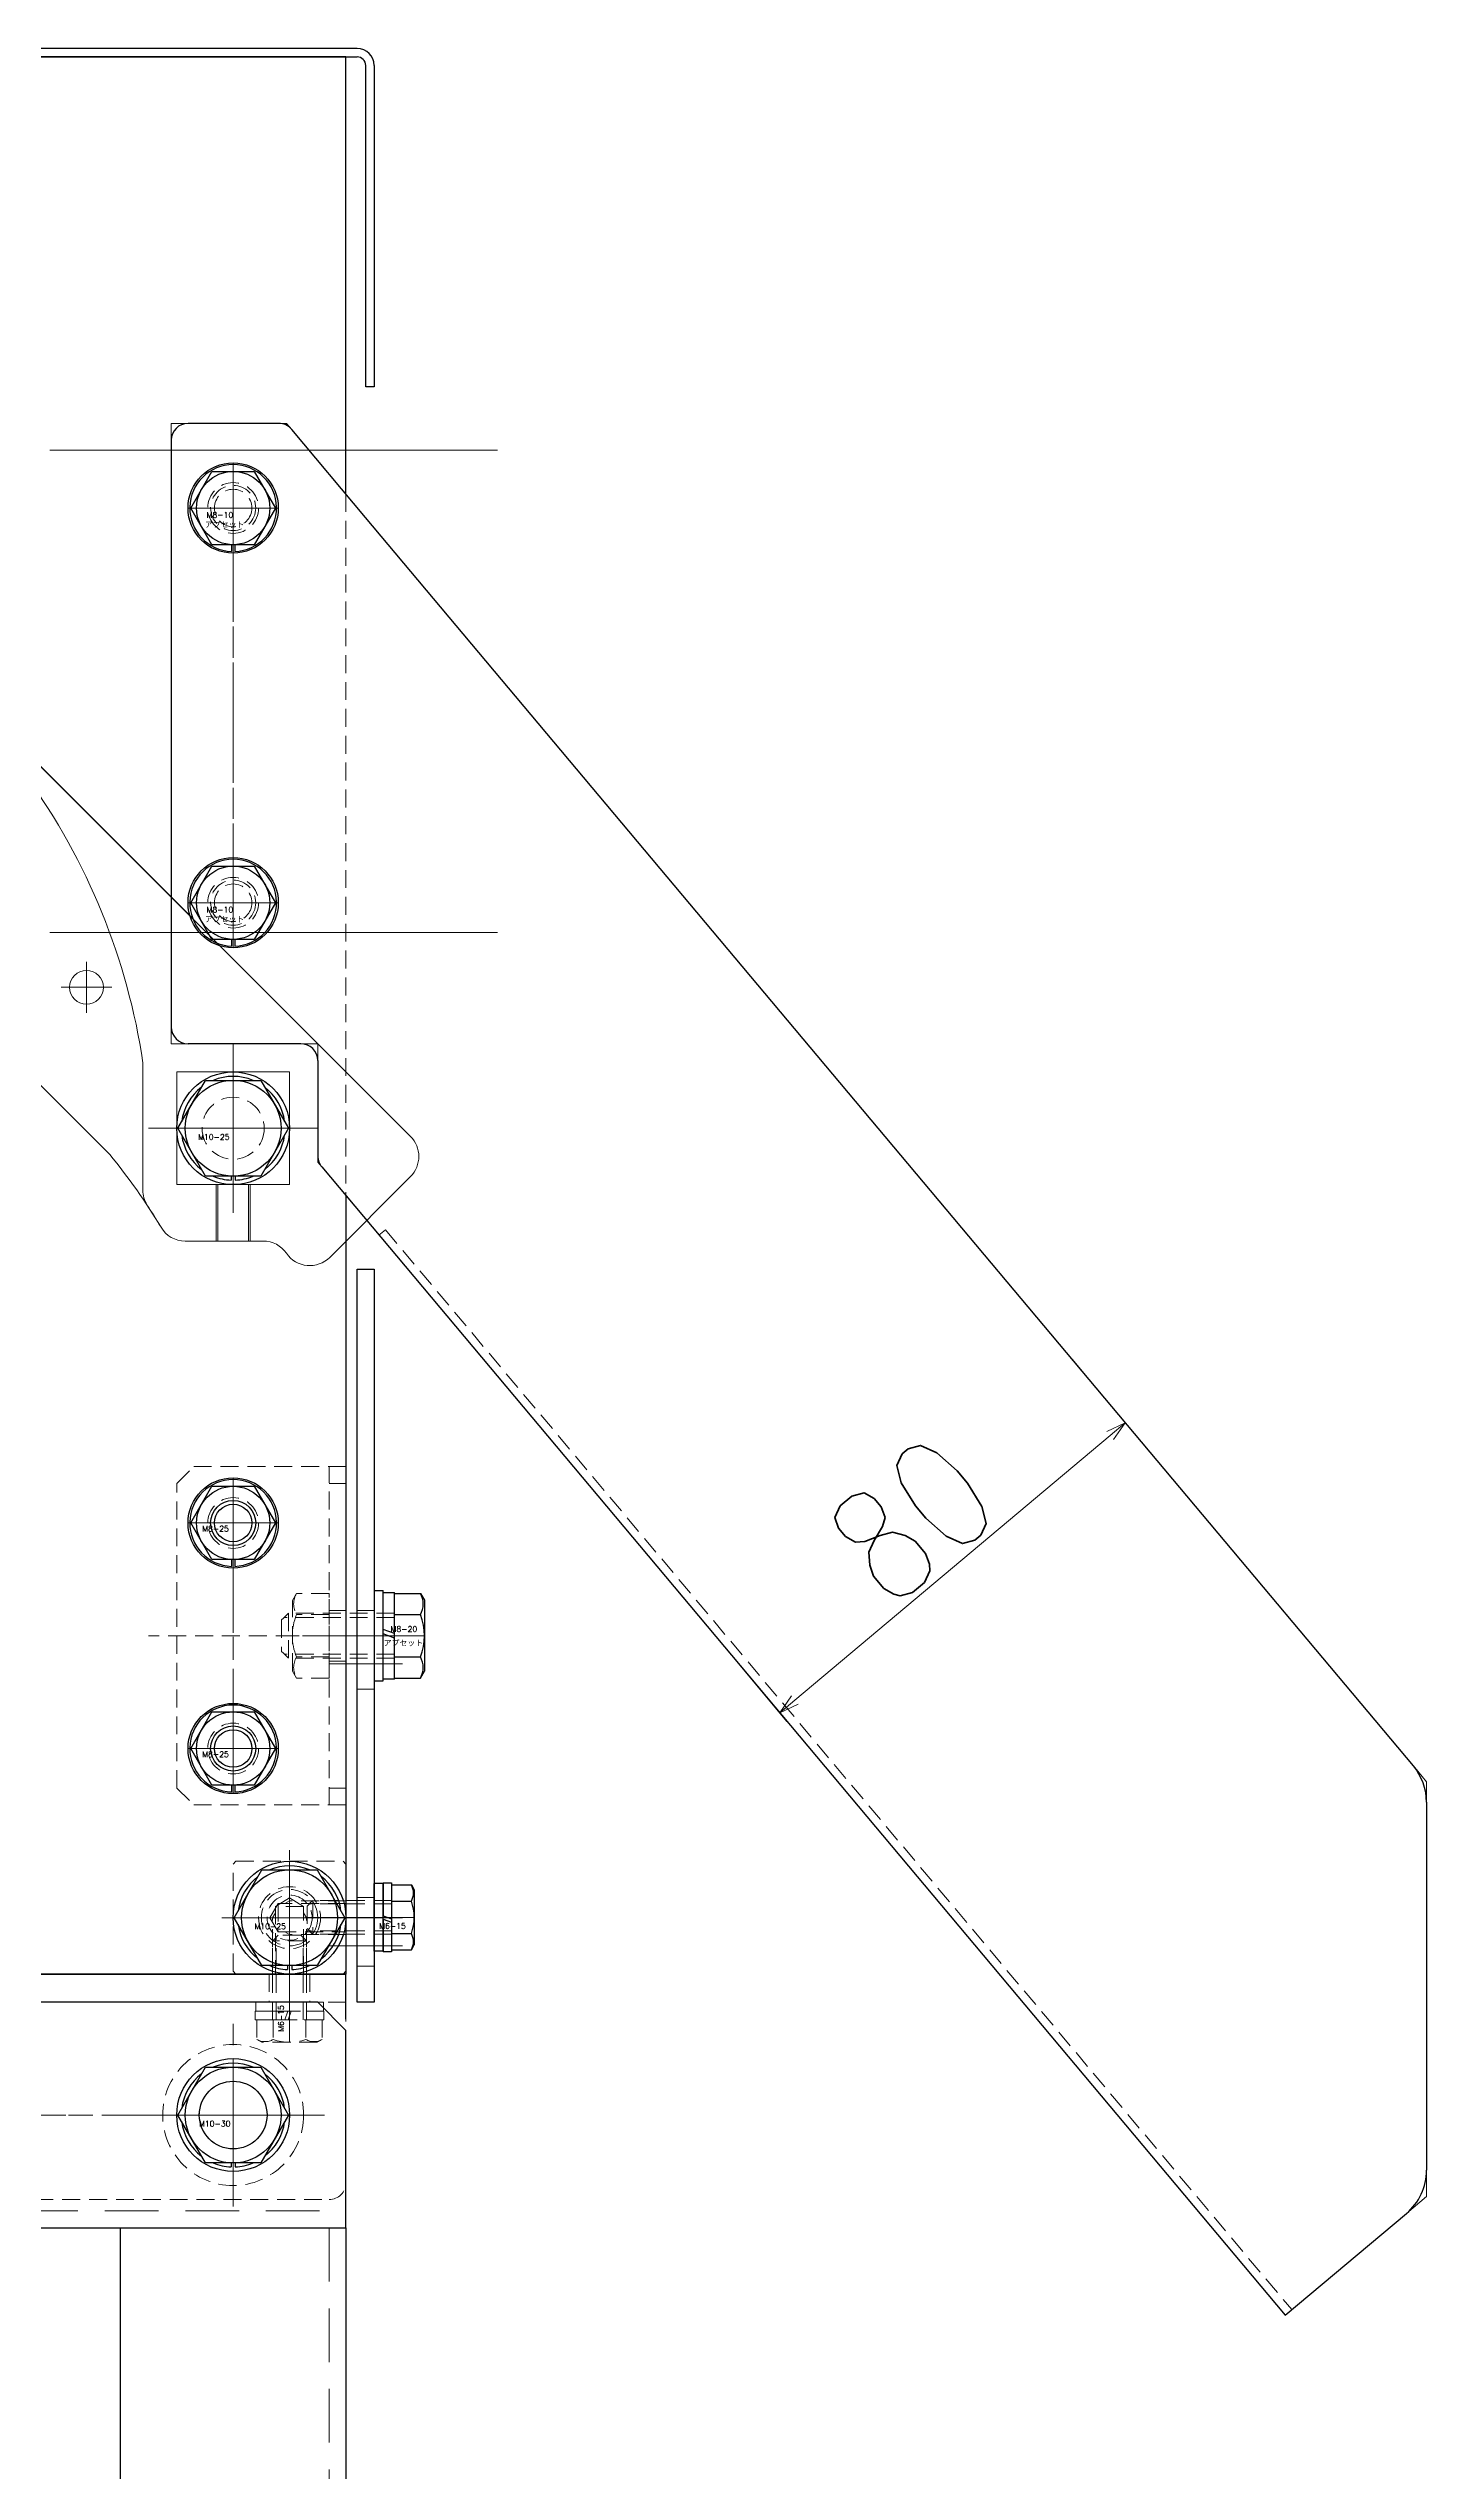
# Model space of a CAD drawing. Header units: millimetres. Extents: x 0 to 70370, y 0 to 11543.
# Drawn here: x 36453.6 to 36698, y 5245 to 5674.7 of the extents above; entities that cross this region are included whole.
import ezdxf

# ---------------------------------------------------------------- set-up
doc = ezdxf.new("R2010")
doc.units = ezdxf.units.MM
for name, pattern in [('CENTER2', [28.575, 19.05, -3.175, 3.175, -3.175]), ('HIDDEN2', [4.7625, 3.175, -1.5875]), ('PHANTOM2', [31.75, 15.875, -3.175, 3.175, -3.175, 3.175, -3.175])]:
    doc.linetypes.add(name, pattern=pattern)
for name, color, linetype, lineweight in [('01_外形線', 7, 'Continuous', 25), ('03_かくれ線', 6, 'HIDDEN2', 13), ('04_中心線', 1, 'CENTER2', 9), ('05_仮想線', 2, 'PHANTOM2', 13), ('07_寸法線', 3, 'Continuous', 9)]:
    doc.layers.add(name, color=color, linetype=linetype, lineweight=lineweight)
doc.layers.add('10_DRAFT', color=8, linetype='Continuous', lineweight=0, plot=False)
doc.layers.add('10_補助線', color=8, linetype='Continuous', lineweight=13, plot=False)
doc.styles.add('KSS_TXT', font='txt.shx', dxfattribs={"bigfont": 'extfont2.shx'})
doc.styles.add('寸法用', font='simplex.shx', dxfattribs={"width": 0.8, "bigfont": '@extfont2.shx'})
doc.dimstyles.new('機械製図用', dxfattribs={"dimtxt": 3.5, "dimasz": 3.5, "dimexe": 2, "dimexo": 0, "dimgap": 1.2, "dimtad": 1, "dimdsep": 46, "dimtxsty": '寸法用', "dimblk": 'OPEN30', "dimcen": 0, "dimclrd": 256, "dimclre": 256, "dimclrt": 7, "dimazin": 2, "dimtm": 1e-09, "dimtfac": 0.75, "dimtmove": 0, "dimatfit": 3, "dimldrblk": 'OPEN30', "dimfxl": 1, "dimlwd": -1, "dimlwe": -1, "dimarcsym": 0})

# ---------------------------------------------------------------- blocks, each defined once
blk = doc.blocks.new('*U2982')
at = {"layer": '04_中心線', "color": 0, "linetype": 'CENTER2', "transparency": 16777216}
for p, q in [((0, 1.2), (0, 9.5)), ((-9.5, 0), (-1.2, 0)), ((1.2, 0), (9.5, 0)), ((0, -9.5), (0, -1.2))]:
    blk.add_line(p, q, dxfattribs=at)
at = {"layer": '04_中心線', "color": 0, "linetype": 'Continuous', "transparency": 16777216}
for p, q in [((-0.6, 0), (0.6, 0)), ((0, -0.6), (0, 0.6))]:
    blk.add_line(p, q, dxfattribs=at)
blk = doc.blocks.new('_Open30')
at = {"color": 0, "linetype": 'ByBlock', "lineweight": -2}
for p, q in [((-1, 0.27), (0, 0)), ((0, 0), (-1, -0.27)), ((0, 0), (-1, 0))]:
    blk.add_line(p, q, dxfattribs=at)
blk = doc.blocks.new('*D2991')
at = {"layer": '07_寸法線', "transparency": 16777216}
for p, q in [((36635.09, 5442.21), (36645.83, 5429.42)), ((36641.86, 5428.7), (36585.94, 5381.78)), ((36573.81, 5390.79), (36584.55, 5378))]:
    blk.add_line(p, q, dxfattribs=at)
at = {"layer": 'Defpoints', "color": 0, "transparency": 16777216}
for p in [(36635.09, 5442.21), (36573.81, 5390.79), (36583.26, 5379.53)]:
    blk.add_point(p, dxfattribs=at)
at = {"layer": '07_寸法線', "transparency": 16777216, "xscale": 3.5, "yscale": 3.5, "zscale": 3.5}
for p, rotation in [((36644.54, 5430.95), 39.99999999671321), ((36583.26, 5379.53), 219.9999999967132)]:
    blk.add_blockref('_Open30', p, dxfattribs=dict(at, rotation=rotation))
at = {"layer": '07_寸法線', "color": 7, "transparency": 16777216, "insert": (36606.7, 5413.82), "char_height": 20, "attachment_point": 5, "rotation": 40, "style": '寸法用'}
blk.add_mtext('80', dxfattribs=at)

msp = doc.modelspace()

# ---------------------------------------------------------------- linework, layer by layer
msp.add_arc((36687.954, 5298.391), 10, 310, 360)
at = {"layer": '01_外形線'}
for p, q in [((36508.346, 5674.679), (35946.346, 5674.679)), ((35946.346, 5673.179), (36508.346, 5673.179)), ((36506.346, 5673.179), (36186.346, 5673.179)), ((36506.346, 5595.651), (36506.346, 5673.179)), ((36509.846, 5614.679), (36509.846, 5671.679)), ((36511.346, 5671.679), (36511.346, 5614.679)), ((36511.346, 5614.679), (36509.846, 5614.679)), ((36494.431, 5608.183), (36478.346, 5608.183)), ((36475.346, 5605.183), (36475.346, 5501.179)), ((36509.838, 5591.489), (36496.729, 5607.112)), ((36478.84, 5593.179), (36482.593, 5599.679)), ((36482.593, 5599.679), (36490.099, 5599.679)), ((36490.099, 5599.679), (36493.852, 5593.179)), ((36482.593, 5586.679), (36478.84, 5593.179)), ((36493.852, 5593.179), (36490.099, 5586.679)), ((36695.614, 5370.09), (36509.838, 5591.489)), ((36490.099, 5586.679), (36482.593, 5586.679)), ((36486.046, 5586.679), (36486.046, 5585.485)), ((36486.646, 5586.679), (36486.646, 5585.485)), ((36478.84, 5523.179), (36482.593, 5529.679)), ((36482.593, 5529.679), (36490.099, 5529.679)), ((36490.099, 5529.679), (36493.852, 5523.179)), ((36482.593, 5516.679), (36478.84, 5523.179)), ((36493.852, 5523.179), (36490.099, 5516.679)), ((36490.099, 5516.679), (36482.593, 5516.679)), ((36486.046, 5516.679), (36486.046, 5515.485)), ((36486.646, 5516.679), (36486.646, 5515.485)), ((36498.346, 5498.179), (36478.346, 5498.179)), ((36501.346, 5495.179), (36501.346, 5478.243)), ((36476.531, 5483.179), (36481.438, 5491.679)), ((36481.438, 5491.679), (36491.253, 5491.679)), ((36491.253, 5491.679), (36496.161, 5483.179)), ((36481.438, 5474.679), (36476.531, 5483.179)), ((36496.161, 5483.179), (36491.253, 5474.679)), ((36491.253, 5474.679), (36481.438, 5474.679)), ((36485.971, 5474.679), (36485.971, 5473.987)), ((36486.721, 5474.679), (36486.721, 5473.987)), ((36502.048, 5476.315), (36672.898, 5272.704)), ((36506.346, 5471.193), (36506.346, 5333.179)), ((36478.84, 5413.179), (36482.593, 5419.679)), ((36482.593, 5419.679), (36490.099, 5419.679)), ((36490.099, 5419.679), (36493.852, 5413.179)), ((36482.593, 5406.679), (36478.84, 5413.179)), ((36493.852, 5413.179), (36490.099, 5406.679)), ((36490.099, 5406.679), (36482.593, 5406.679)), ((36486.046, 5406.679), (36486.046, 5405.485)), ((36486.646, 5406.679), (36486.646, 5405.485)), ((36511.346, 5401.179), (36511.346, 5385.179)), ((36511.346, 5401.179), (36512.946, 5401.179)), ((36512.946, 5385.179), (36512.946, 5401.179)), ((36512.946, 5394.307), (36512.946, 5400.879)), ((36512.946, 5400.879), (36514.946, 5400.879)), ((36514.946, 5393.579), (36514.946, 5400.879)), ((36514.946, 5385.674), (36514.946, 5400.685)), ((36514.946, 5400.685), (36519.55, 5400.685)), ((36519.55, 5400.685), (36520.246, 5399.479)), ((36520.246, 5399.479), (36520.246, 5386.879)), ((36514.946, 5393.579), (36512.946, 5394.307)), ((36512.946, 5385.479), (36512.946, 5393.507)), ((36514.946, 5392.779), (36512.946, 5393.507)), ((36514.946, 5396.932), (36519.55, 5396.932)), ((36514.946, 5385.479), (36514.946, 5392.779)), ((36514.946, 5389.427), (36519.55, 5389.427)), ((36511.346, 5385.179), (36512.946, 5385.179)), ((36514.946, 5385.479), (36512.946, 5385.479)), ((36514.946, 5385.674), (36519.55, 5385.674)), ((36519.55, 5385.674), (36520.246, 5386.879)), ((36478.84, 5373.179), (36482.593, 5379.679)), ((36482.593, 5379.679), (36490.099, 5379.679)), ((36490.099, 5379.679), (36493.852, 5373.179)), ((36482.593, 5366.679), (36478.84, 5373.179)), ((36493.852, 5373.179), (36490.099, 5366.679)), ((36490.099, 5366.679), (36482.593, 5366.679)), ((36486.046, 5366.679), (36486.046, 5365.485)), ((36486.646, 5366.679), (36486.646, 5365.485)), ((36697.954, 5363.662), (36697.954, 5298.391)), ((36486.531, 5343.179), (36491.438, 5351.679)), ((36491.438, 5351.679), (36501.253, 5351.679)), ((36501.253, 5351.679), (36506.161, 5343.179)), ((36512.946, 5349.238), (36511.346, 5349.238)), ((36511.346, 5337.238), (36511.346, 5349.238)), ((36512.946, 5349.338), (36512.946, 5343.538)), ((36512.946, 5349.338), (36514.446, 5349.338)), ((36512.946, 5337.238), (36512.946, 5349.238)), ((36514.446, 5349.338), (36514.446, 5342.992)), ((36514.446, 5349.012), (36517.942, 5349.012)), ((36514.446, 5349.012), (36514.446, 5337.465)), ((36514.446, 5346.125), (36517.942, 5346.125)), ((36517.942, 5349.012), (36518.446, 5348.138)), ((36518.446, 5348.138), (36518.446, 5338.338)), ((36491.438, 5334.679), (36486.531, 5343.179)), ((36506.161, 5343.179), (36501.253, 5334.679)), ((36512.946, 5343.538), (36514.446, 5342.992)), ((36512.946, 5342.938), (36512.946, 5337.138)), ((36512.946, 5342.938), (36514.446, 5342.392)), ((36514.446, 5342.392), (36514.446, 5337.138)), ((36512.946, 5337.238), (36511.346, 5337.238)), ((36514.446, 5340.351), (36517.942, 5340.351)), ((36514.446, 5337.465), (36517.942, 5337.465)), ((36517.942, 5337.465), (36518.446, 5338.338)), ((36186.346, 5333.179), (36506.346, 5333.179)), ((36501.253, 5334.679), (36491.438, 5334.679)), ((36495.971, 5334.679), (36495.971, 5333.987)), ((36496.721, 5334.679), (36496.721, 5333.987)), ((36514.446, 5337.138), (36512.946, 5337.138)), ((36476.531, 5308.179), (36481.438, 5316.679)), ((36481.438, 5316.679), (36491.253, 5316.679)), ((36491.253, 5316.679), (36496.161, 5308.179)), ((36481.438, 5299.679), (36476.531, 5308.179)), ((36496.161, 5308.179), (36491.253, 5299.679)), ((36491.253, 5299.679), (36481.438, 5299.679)), ((36485.971, 5299.679), (36485.971, 5298.987)), ((36486.721, 5299.679), (36486.721, 5298.987)), ((36672.898, 5272.704), (36694.382, 5290.731))]:
    msp.add_line(p, q, dxfattribs=at)
for points in [[(36511.346, 5328.179), (36508.346, 5328.179), (36508.346, 5458.179), (36511.346, 5458.179)], [(36501.346, 5328.179), (35711.346, 5328.179), (35706.346, 5323.179), (35706.346, 5288.179), (36506.346, 5288.179), (36506.346, 5323.179)]]:
    msp.add_lwpolyline(points, close=True, dxfattribs=at)
for points in [[(36506.346, 5325.179), (36506.346, 5333.179), (36186.346, 5333.179), (36186.346, 5328.179)], [(36506.346, 5325.179), (36506.346, 5333.179)], [(36466.346, 4128.179), (36466.346, 5288.179), (36506.346, 5288.179), (36506.346, 4128.179)]]:
    msp.add_lwpolyline(points, dxfattribs=at)
for centre, radius in [((36486.346, 5593.179), 8), ((36486.346, 5593.179), 6.5), ((36486.346, 5523.179), 8), ((36486.346, 5523.179), 6.5), ((36486.346, 5483.179), 10), ((36486.346, 5483.179), 8.5), ((36486.346, 5413.179), 8), ((36486.346, 5413.179), 6.5), ((36486.346, 5413.179), 4), ((36486.346, 5413.179), 3.324), ((36486.346, 5373.179), 8), ((36486.346, 5373.179), 6.5), ((36486.346, 5373.179), 4), ((36486.346, 5373.179), 3.324), ((36496.346, 5343.179), 10), ((36496.346, 5343.179), 8.5), ((36486.346, 5308.179), 10), ((36486.346, 5308.179), 8.5), ((36486.346, 5308.179), 6)]:
    msp.add_circle(centre, radius, dxfattribs=at)
for centre, radius, start, end in [((36508.346, 5671.679), 3, 0, 90), ((36508.346, 5671.679), 1.5, 0, 90), ((36478.346, 5605.183), 3, 90, 180), ((36494.431, 5605.183), 3, 40, 90), ((36486.346, 5593.179), 7.7, 272.23287, 267.76713), ((36486.346, 5523.179), 7.7, 272.23287, 267.76713), ((36478.346, 5501.179), 3, 180, 270), ((36498.346, 5495.179), 3, 0, 90), ((36486.346, 5483.179), 9.2, 67.50502, 112.49498), ((36486.346, 5483.179), 9.2, 127.50502, 172.49498), ((36486.346, 5483.179), 9.2, 7.50502, 52.49498), ((36486.346, 5483.179), 9.2, 187.50502, 232.49498), ((36486.346, 5483.179), 9.2, 307.50502, 352.49498), ((36486.346, 5483.179), 9.2, 247.50502, 267.66393), ((36486.346, 5483.179), 9.2, 272.33607, 292.49498), ((36504.346, 5478.243), 3, 180, 220), ((36486.346, 5413.179), 7.7, 272.23287, 267.76713), ((36516.3, 5398.809), 3.753, 330.00001, 29.99999), ((36509.781, 5393.179), 10.465, 338.98558, 21.01442), ((36516.3, 5387.55), 3.753, 330.00001, 29.99999), ((36486.346, 5373.179), 7.7, 272.23287, 267.76713), ((36687.954, 5363.662), 10, 360, 40), ((36496.346, 5343.179), 9.2, 127.50502, 172.49498), ((36496.346, 5343.179), 9.2, 67.50502, 112.49498), ((36496.346, 5343.179), 9.2, 7.50502, 52.49498), ((36515.442, 5347.568), 2.887, 330.00001, 29.99999), ((36509.932, 5343.238), 8.514, 340.18087, 19.81913), ((36496.346, 5343.179), 9.2, 187.50502, 232.49498), ((36496.346, 5343.179), 9.2, 307.50502, 352.49498), ((36515.442, 5338.908), 2.887, 330.00001, 29.99999), ((36496.346, 5343.179), 9.2, 247.50502, 267.66393), ((36496.346, 5343.179), 9.2, 272.33607, 292.49498), ((36486.346, 5308.179), 9.2, 67.50502, 112.49498), ((36486.346, 5308.179), 9.2, 127.50502, 172.49498), ((36486.346, 5308.179), 9.2, 7.50502, 52.49498), ((36486.346, 5308.179), 9.2, 187.50502, 232.49498), ((36486.346, 5308.179), 9.2, 307.50502, 352.49498), ((36486.346, 5308.179), 9.2, 247.50502, 267.66393), ((36486.346, 5308.179), 9.2, 272.33607, 292.49498)]:
    msp.add_arc(centre, radius, start, end, dxfattribs=at)
at = {"layer": '03_かくれ線'}
for p, q in [((36486.346, 5600.679), (36486.346, 5585.679)), ((36506.346, 5595.651), (36506.346, 5471.193)), ((36486.346, 5530.679), (36486.346, 5515.679)), ((36513.35, 5465.179), (36512.201, 5464.215)), ((36513.35, 5465.179), (36674.047, 5273.668)), ((36476.346, 5420.179), (36479.346, 5423.179)), ((36506.346, 5423.179), (36479.346, 5423.179)), ((36503.346, 5363.179), (36503.346, 5423.179)), ((36506.346, 5363.179), (36506.346, 5423.179)), ((36476.346, 5366.179), (36476.346, 5420.179)), ((36486.346, 5420.679), (36486.346, 5365.679)), ((36486.346, 5420.679), (36486.346, 5405.679)), ((36506.346, 5420.179), (36503.346, 5420.179)), ((36493.846, 5413.179), (36478.846, 5413.179)), ((36497.571, 5400.685), (36496.846, 5399.429)), ((36496.846, 5386.929), (36496.846, 5399.429)), ((36503.346, 5400.685), (36497.571, 5400.685)), ((36503.346, 5385.674), (36503.346, 5400.685)), ((36506.346, 5397.679), (36503.346, 5397.679)), ((36511.346, 5397.679), (36508.346, 5397.679)), ((36511.346, 5393.179), (36471.346, 5393.179)), ((36495.246, 5396.279), (36494.946, 5395.979)), ((36494.946, 5395.979), (36494.946, 5390.379)), ((36496.146, 5397.179), (36495.246, 5396.279)), ((36514.946, 5396.429), (36495.396, 5396.429)), ((36496.146, 5397.179), (36496.146, 5389.179)), ((36514.946, 5397.179), (36496.146, 5397.179)), ((36503.346, 5396.932), (36497.571, 5396.932)), ((36495.246, 5390.079), (36494.946, 5390.379)), ((36496.146, 5389.179), (36495.246, 5390.079)), ((36514.946, 5389.929), (36495.396, 5389.929)), ((36514.946, 5389.179), (36496.146, 5389.179)), ((36503.346, 5389.427), (36497.571, 5389.427)), ((36497.571, 5385.674), (36496.846, 5386.929)), ((36503.346, 5385.674), (36497.571, 5385.674)), ((36506.346, 5388.679), (36503.346, 5388.679)), ((36486.346, 5380.679), (36486.346, 5365.679)), ((36511.346, 5383.679), (36508.346, 5383.679)), ((36493.846, 5373.179), (36478.846, 5373.179)), ((36476.346, 5366.179), (36479.346, 5363.179)), ((36479.346, 5363.179), (36506.346, 5363.179)), ((36506.346, 5366.179), (36503.346, 5366.179)), ((36486.346, 5352.679), (36486.846, 5353.179)), ((36486.346, 5333.679), (36486.346, 5352.679)), ((36486.846, 5353.179), (36505.846, 5353.179)), ((36506.346, 5352.679), (36505.846, 5353.179)), ((36506.346, 5352.679), (36506.346, 5333.679)), ((36496.346, 5346.681), (36493.846, 5345.179)), ((36495.48, 5345.679), (36496.346, 5346.179)), ((36498.846, 5345.179), (36496.346, 5346.681)), ((36506.346, 5346.179), (36496.346, 5346.179)), ((36496.346, 5340.179), (36496.346, 5346.179)), ((36500.246, 5346.038), (36499.446, 5345.238)), ((36500.446, 5346.238), (36500.246, 5346.038)), ((36500.446, 5346.238), (36500.446, 5340.238)), ((36514.446, 5346.238), (36500.446, 5346.238)), ((36511.346, 5346.779), (36508.346, 5346.779)), ((36494.346, 5345.679), (36492.844, 5343.179)), ((36492.844, 5343.179), (36494.346, 5340.679)), ((36493.846, 5344.045), (36493.346, 5343.179)), ((36493.346, 5333.179), (36493.346, 5343.179)), ((36493.346, 5343.179), (36499.346, 5343.179)), ((36493.846, 5345.179), (36493.846, 5333.179)), ((36498.846, 5345.179), (36493.846, 5345.179)), ((36506.346, 5345.679), (36494.346, 5345.679)), ((36494.346, 5345.679), (36494.346, 5340.679)), ((36498.846, 5333.179), (36498.846, 5345.179)), ((36498.846, 5344.045), (36499.346, 5343.179)), ((36499.346, 5333.179), (36499.346, 5343.179)), ((36499.446, 5345.238), (36499.446, 5341.238)), ((36499.846, 5345.638), (36500.246, 5345.638)), ((36514.446, 5345.638), (36500.246, 5345.638)), ((36493.346, 5339.079), (36493.546, 5339.279)), ((36499.346, 5339.079), (36493.346, 5339.079)), ((36493.346, 5325.079), (36493.346, 5339.079)), ((36493.546, 5339.279), (36494.346, 5340.079)), ((36493.946, 5339.679), (36493.946, 5339.279)), ((36493.946, 5325.079), (36493.946, 5339.279)), ((36494.346, 5340.679), (36506.346, 5340.679)), ((36498.346, 5340.079), (36494.346, 5340.079)), ((36495.48, 5340.679), (36496.346, 5340.179)), ((36506.346, 5340.179), (36496.346, 5340.179)), ((36496.346, 5338.179), (36496.346, 5323.179)), ((36499.146, 5339.279), (36498.346, 5340.079)), ((36498.746, 5339.679), (36498.746, 5339.279)), ((36498.746, 5325.079), (36498.746, 5339.279)), ((36499.346, 5339.079), (36499.146, 5339.279)), ((36499.346, 5325.079), (36499.346, 5339.079)), ((36500.246, 5340.438), (36499.446, 5341.238)), ((36499.846, 5340.838), (36500.246, 5340.838)), ((36514.446, 5340.838), (36500.246, 5340.838)), ((36500.446, 5340.238), (36500.246, 5340.438)), ((36514.446, 5340.238), (36500.446, 5340.238)), ((36506.346, 5333.179), (36186.346, 5333.179)), ((36486.346, 5333.679), (36486.846, 5333.179)), ((36486.846, 5333.179), (36505.846, 5333.179)), ((36492.746, 5333.179), (36492.746, 5328.179)), ((36499.946, 5333.179), (36499.946, 5328.179)), ((36506.346, 5333.679), (36505.846, 5333.179)), ((36506.346, 5296.179), (36506.346, 5333.179)), ((36511.346, 5334.579), (36508.346, 5334.579)), ((36506.346, 5328.179), (36186.346, 5328.179)), ((36496.046, 5326.579), (36490.246, 5326.579)), ((36490.246, 5325.079), (36490.246, 5326.579)), ((36495.5, 5325.079), (36490.246, 5325.079)), ((36490.346, 5326.579), (36490.346, 5328.179)), ((36490.346, 5328.179), (36502.346, 5328.179)), ((36490.346, 5326.579), (36502.346, 5326.579)), ((36490.572, 5325.079), (36490.572, 5321.584)), ((36502.119, 5325.079), (36490.572, 5325.079)), ((36493.459, 5325.079), (36493.459, 5321.584)), ((36496.046, 5326.579), (36495.5, 5325.079)), ((36496.646, 5326.579), (36496.1, 5325.079)), ((36502.446, 5325.079), (36496.1, 5325.079)), ((36502.446, 5326.579), (36496.646, 5326.579)), ((36499.233, 5325.079), (36499.233, 5321.584)), ((36502.119, 5325.079), (36502.119, 5321.584)), ((36502.346, 5326.579), (36502.346, 5328.179)), ((36502.446, 5326.579), (36502.446, 5325.079)), ((36490.572, 5321.584), (36491.446, 5321.079)), ((36501.246, 5321.079), (36491.446, 5321.079)), ((36502.119, 5321.584), (36501.246, 5321.079)), ((36486.346, 5298.179), (36486.346, 5318.179)), ((36196.346, 5308.179), (36496.346, 5308.179)), ((36189.346, 5293.179), (36503.346, 5293.179))]:
    msp.add_line(p, q, dxfattribs=at)
at = {"layer": '03_かくれ線', "ltscale": 3}
for p, q in [((35706.346, 5291.179), (36506.346, 5291.179)), ((36503.346, 5288.179), (36503.346, 3938.179))]:
    msp.add_line(p, q, dxfattribs=at)
at = {"layer": '03_かくれ線'}
for centre, radius in [((36486.346, 5593.179), 4.5), ((36486.346, 5593.179), 4), ((36486.346, 5593.179), 3.325), ((36486.346, 5523.179), 4.5), ((36486.346, 5523.179), 4), ((36486.346, 5523.179), 3.325), ((36486.346, 5483.179), 5.5), ((36486.346, 5413.179), 4.5), ((36486.346, 5413.179), 4.5), ((36486.346, 5373.179), 4.5), ((36486.346, 5373.179), 4.5), ((36496.346, 5343.179), 5.5), ((36496.346, 5343.179), 5), ((36496.346, 5343.179), 4), ((36486.346, 5308.179), 12.5), ((36486.346, 5308.179), 6), ((36486.346, 5308.179), 6)]:
    msp.add_circle(centre, radius, dxfattribs=at)
for centre, radius, start, end in [((36500.821, 5398.809), 3.753, 150.00001, 209.99999), ((36506.922, 5393.179), 10.077, 158.13461, 201.86539), ((36500.821, 5387.55), 3.753, 150.00001, 209.99999), ((36492.016, 5324.084), 2.887, 240.00001, 299.99999), ((36496.346, 5329.594), 8.514, 250.18087, 289.81913), ((36500.676, 5324.084), 2.887, 240.00001, 299.99999), ((36503.346, 5296.179), 3, 270, 0)]:
    msp.add_arc(centre, radius, start, end, dxfattribs=at)
at = {"layer": '04_中心線'}
for p, q in [((36486.346, 5601.179), (36486.346, 5585.179)), ((36486.346, 5515.838), (36486.346, 5600.52)), ((36486.346, 5587.579), (36486.346, 5598.779)), ((36486.346, 5518.179), (36486.346, 5598.179)), ((36478.346, 5593.179), (36494.346, 5593.179)), ((36493.846, 5593.179), (36478.846, 5593.179)), ((36479.005, 5593.179), (36493.687, 5593.179)), ((36486.346, 5531.179), (36486.346, 5515.179)), ((36486.346, 5517.579), (36486.346, 5528.779)), ((36478.346, 5523.179), (36494.346, 5523.179)), ((36479.005, 5523.179), (36493.687, 5523.179)), ((36491.346, 5523.179), (36481.346, 5523.179)), ((36486.346, 5493.179), (36486.346, 5473.179)), ((36486.346, 5491.054), (36486.346, 5475.304)), ((36476.346, 5483.179), (36496.346, 5483.179)), ((36494.221, 5483.179), (36478.471, 5483.179)), ((36486.346, 5421.179), (36486.346, 5405.179)), ((36486.346, 5367.579), (36486.346, 5418.779)), ((36486.346, 5407.579), (36486.346, 5418.779)), ((36478.346, 5413.179), (36494.346, 5413.179)), ((36491.946, 5413.179), (36480.746, 5413.179)), ((36520.246, 5393.179), (36494.946, 5393.179)), ((36516.346, 5393.179), (36503.346, 5393.179)), ((36516.346, 5388.179), (36503.346, 5388.179)), ((36486.346, 5381.179), (36486.346, 5365.179)), ((36486.346, 5367.579), (36486.346, 5378.779)), ((36478.346, 5373.179), (36494.346, 5373.179)), ((36491.946, 5373.179), (36480.746, 5373.179)), ((36496.346, 5331.179), (36496.346, 5355.179)), ((36496.346, 5353.179), (36496.346, 5333.179)), ((36496.346, 5351.054), (36496.346, 5335.304)), ((36496.346, 5330.679), (36496.346, 5348.179)), ((36496.346, 5330.679), (36496.346, 5348.179)), ((36484.346, 5343.179), (36508.346, 5343.179)), ((36486.346, 5343.179), (36506.346, 5343.179)), ((36504.221, 5343.179), (36488.471, 5343.179)), ((36499.446, 5343.238), (36518.446, 5343.238)), ((36516.346, 5343.179), (36503.346, 5343.179)), ((36496.346, 5340.079), (36496.346, 5321.079)), ((36516.346, 5338.179), (36503.346, 5338.179)), ((36486.346, 5291.979), (36486.346, 5324.379)), ((36486.346, 5318.179), (36486.346, 5298.179)), ((36206.346, 5308.179), (36486.346, 5308.179)), ((36502.546, 5308.179), (36470.146, 5308.179)), ((36476.346, 5308.179), (36496.346, 5308.179))]:
    msp.add_line(p, q, dxfattribs=at)
at = {"layer": '05_仮想線', "ltscale": 5}
for p, q in [((36533.222, 5603.448), (34345.112, 5603.448)), ((36533.222, 5517.901), (34345.112, 5517.901))]:
    msp.add_line(p, q, dxfattribs=at)
at = {"layer": '10_DRAFT'}
for p, q in [((36460.346, 5503.679), (36460.346, 5512.679)), ((36455.846, 5508.179), (36464.846, 5508.179)), ((36486.346, 5498.179), (36486.346, 5468.179)), ((36486.346, 5498.179), (36486.346, 5468.179)), ((36501.346, 5483.179), (36471.346, 5483.179)), ((36483.346, 5463.179), (36483.346, 5473.179)), ((36483.646, 5463.179), (36483.646, 5473.179)), ((36489.046, 5463.179), (36489.046, 5473.179)), ((36489.346, 5463.179), (36489.346, 5473.179))]:
    msp.add_line(p, q, dxfattribs=at)
at = {"layer": '10_DRAFT', "color": 1}
msp.add_line((36501.346, 5483.179), (36471.346, 5483.179), dxfattribs=at)
at = {"layer": '10_DRAFT'}
msp.add_lwpolyline([(36396.071, 5546.886), (36464.458, 5478.499, -0.0394687), (36473.553, 5465.625, 0.2645788), (36477.852, 5463.179), (36491.669, 5463.179, -0.2475516), (36495.796, 5461.003, 0.4695869), (36503.458, 5460.291), (36517.81, 5474.644, 0.4142136), (36517.81, 5481.715), (36440.321, 5559.204, -0.0119337)], format="xyb", dxfattribs=at)
msp.add_lwpolyline([(36449.661, 5545.621, -0.9975731), (36451.783, 5547.743), (36517.81, 5481.715, -0.4142136), (36517.81, 5474.644), (36503.458, 5460.291, -0.4695869), (36495.796, 5461.003, 0.2475516), (36491.669, 5463.179), (36477.852, 5463.179, -0.2645788), (36473.553, 5465.625, 0.0117609), (36471.056, 5469.611, -0.1356885), (36470.346, 5472.179), (36470.346, 5494.781, 0.1199073)], format="xyb", close=True, dxfattribs=at)
for points in [[(36496.346, 5473.179), (36476.346, 5473.179), (36476.346, 5493.179), (36496.346, 5493.179), (36496.346, 5473.179)], [(36476.346, 5491.179), (36476.346, 5493.179), (36496.346, 5493.179), (36496.346, 5491.179)], [(36496.346, 5491.179), (36496.346, 5473.179), (36476.346, 5473.179), (36476.346, 5491.179)]]:
    msp.add_lwpolyline(points, dxfattribs=at)
msp.add_circle((36460.346, 5508.179), 3, dxfattribs=at)
at = {"layer": '10_補助線'}
for p, q in [((36475.346, 5608.183), (36478.346, 5608.183)), ((36475.346, 5608.183), (36475.346, 5605.183)), ((36494.431, 5608.183), (36495.83, 5608.183)), ((36495.83, 5608.183), (36496.729, 5607.112)), ((36475.346, 5501.179), (36475.346, 5498.179)), ((36475.346, 5498.179), (36478.346, 5498.179)), ((36498.346, 5498.179), (36501.346, 5498.179)), ((36501.346, 5498.179), (36501.346, 5495.179)), ((36501.346, 5478.243), (36501.346, 5477.151)), ((36502.048, 5476.315), (36501.346, 5477.151)), ((36695.614, 5370.09), (36697.954, 5367.301)), ((36697.954, 5367.301), (36697.954, 5363.662)), ((36697.954, 5298.391), (36697.954, 5293.728)), ((36694.382, 5290.731), (36697.954, 5293.728))]:
    msp.add_line(p, q, dxfattribs=at)

# ---------------------------------------------------------------- block references
at = {"layer": '04_中心線', "linetype": 'CENTER2'}
msp.add_blockref('*U2982', (36486.346, 5308.179), dxfattribs=at)

# ---------------------------------------------------------------- texts
at = {"layer": '03_かくれ線', "style": 'KSS_TXT'}
for s, p in [('アプセット', (36481.335, 5589.664)), ('M8-10', (36481.647, 5591.455)), ('M8-10', (36481.647, 5521.455)), ('アプセット', (36481.335, 5519.664)), ('M10-25', (36480.131, 5481.137)), ('M8-25', (36480.869, 5411.67)), ('M8-20', (36514.27, 5393.859)), ('アプセット', (36513.036, 5391.321)), ('M8-25', (36480.869, 5371.67)), ('M10-25', (36490.131, 5341.137)), ('M6-15', (36512.251, 5341.211)), ('M10-30', (36480.298, 5306.137))]:
    msp.add_text(s, height=1, dxfattribs=at).set_placement(p)
msp.add_text('M6-15', height=1, rotation=90, dxfattribs=at).set_placement((36495.319, 5322.941))

# ---------------------------------------------------------------- dimensions: what is measured, and where the dimension line sits
at = {"layer": '07_寸法線'}
dim = msp.add_aligned_dim(p1=(36635.094, 5442.215), p2=(36573.81, 5390.792), distance=14.702, dimstyle='機械製図用', override={"dimtxt": 20}, dxfattribs=at)
dim.commit()
dim.dimension.update_dxf_attribs({"geometry": '*D2991', "text_midpoint": (36606.703, 5413.82)})

doc.saveas('drawing.dxf')
